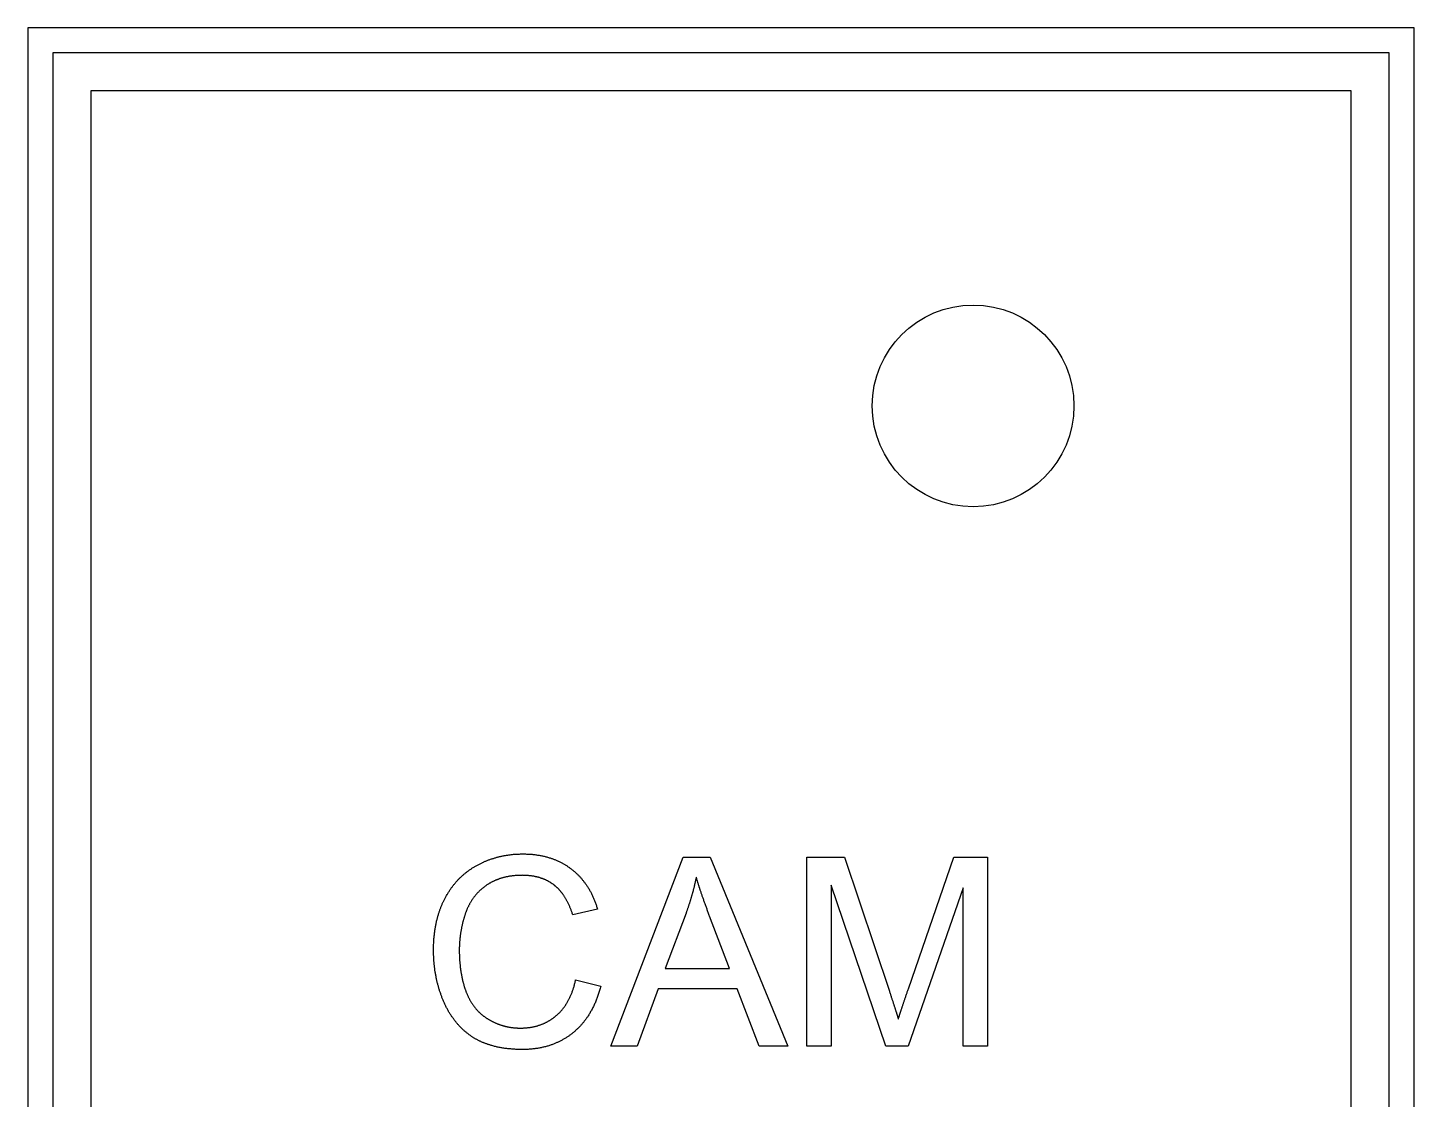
# Model space of a CAD drawing. Extents: x -115 to 95, y -60 to 60.
# Drawn here: x 49 to 71, y 0 to 17 of the extents above; entities that cross this region are included whole.
import ezdxf

# ---------------------------------------------------------------- set-up
doc = ezdxf.new("R2010")
doc.units = 0
doc.layers.add('CUT', color=1, linetype='Continuous')
doc.layers.add('ENGRAVE', color=5, linetype='Continuous')

msp = doc.modelspace()

# ---------------------------------------------------------------- linework, layer by layer
at = {"layer": 'CUT', "color": 1}
msp.add_circle((64, 11), 1.6, dxfattribs=at)
at = {"layer": 'ENGRAVE', "color": 5}
for points in [[(71, 17), (49, 17), (49, -17), (71, -17), (71, 17)], [(70.6, 16.6), (49.4, 16.6), (49.4, -16.6), (70.6, -16.6), (70.6, 16.6)]]:
    msp.add_lwpolyline(points, close=True, dxfattribs=at)
for points in [[(70, 16), (50, 16)], [(50, 16), (50, -16)], [(70, -16), (70, 16)], [(56.126, 3.71), (56.136, 3.716), (56.146, 3.721), (56.157, 3.726), (56.167, 3.732), (56.177, 3.737), (56.187, 3.742), (56.198, 3.747), (56.208, 3.752), (56.218, 3.757), (56.229, 3.761), (56.239, 3.766), (56.25, 3.771), (56.26, 3.775), (56.271, 3.78), (56.281, 3.784), (56.292, 3.788), (56.302, 3.792), (56.313, 3.796), (56.324, 3.8), (56.334, 3.804), (56.345, 3.808), (56.356, 3.812), (56.367, 3.815), (56.378, 3.819), (56.388, 3.822), (56.399, 3.826), (56.41, 3.829), (56.421, 3.832), (56.432, 3.836), (56.443, 3.839), (56.454, 3.842), (56.465, 3.844), (56.477, 3.847), (56.488, 3.85), (56.5, 3.853), (56.512, 3.856), (56.524, 3.858), (56.536, 3.861), (56.548, 3.863), (56.559, 3.865), (56.571, 3.868), (56.583, 3.87), (56.595, 3.872), (56.607, 3.874), (56.619, 3.875), (56.631, 3.877), (56.644, 3.879), (56.656, 3.88), (56.668, 3.882), (56.68, 3.883), (56.692, 3.884), (56.705, 3.886), (56.717, 3.887), (56.729, 3.888), (56.742, 3.888), (56.754, 3.889), (56.767, 3.89), (56.779, 3.891), (56.792, 3.891), (56.804, 3.891), (56.817, 3.892), (56.829, 3.892), (56.842, 3.892), (56.855, 3.892)], [(56.855, 3.892), (56.87, 3.892), (56.885, 3.892), (56.9, 3.892), (56.915, 3.891), (56.93, 3.891), (56.944, 3.89), (56.959, 3.889), (56.974, 3.888), (56.988, 3.887), (57.003, 3.886), (57.017, 3.884), (57.031, 3.883), (57.045, 3.881), (57.06, 3.879), (57.074, 3.878), (57.087, 3.875), (57.101, 3.873), (57.115, 3.871), (57.129, 3.869), (57.142, 3.866), (57.156, 3.863), (57.169, 3.861), (57.183, 3.858), (57.196, 3.855), (57.209, 3.851), (57.222, 3.848), (57.235, 3.845), (57.248, 3.841), (57.262, 3.837), (57.275, 3.833), (57.287, 3.829), (57.299, 3.825), (57.311, 3.822), (57.321, 3.818), (57.332, 3.814), (57.342, 3.81), (57.352, 3.806), (57.362, 3.802), (57.373, 3.798), (57.383, 3.794), (57.393, 3.789), (57.404, 3.785), (57.414, 3.78), (57.424, 3.776), (57.434, 3.771), (57.444, 3.766), (57.453, 3.761), (57.463, 3.756), (57.473, 3.751), (57.483, 3.746), (57.492, 3.741), (57.502, 3.735), (57.511, 3.73), (57.521, 3.724), (57.53, 3.718), (57.539, 3.713), (57.549, 3.707), (57.558, 3.701), (57.567, 3.695), (57.576, 3.689), (57.585, 3.682), (57.594, 3.676), (57.603, 3.669), (57.612, 3.663)], [(58.25, 0.841), (59.402, 3.841)], [(59.402, 3.841), (59.83, 3.841)], [(59.83, 3.841), (61.058, 0.841)], [(61.363, 0.841), (61.363, 3.841)], [(61.363, 3.841), (61.96, 3.841)], [(61.96, 3.841), (62.671, 1.717)], [(62.973, 1.754), (63.692, 3.841)], [(63.692, 3.841), (64.226, 3.841)], [(64.226, 3.841), (64.226, 0.841)], [(55.617, 3.18), (55.622, 3.191), (55.628, 3.202), (55.634, 3.213), (55.64, 3.224), (55.646, 3.235), (55.653, 3.246), (55.659, 3.256), (55.665, 3.267), (55.672, 3.277), (55.678, 3.288), (55.685, 3.298), (55.691, 3.308), (55.698, 3.318), (55.705, 3.328), (55.712, 3.338), (55.719, 3.348), (55.726, 3.358), (55.733, 3.367), (55.74, 3.377), (55.747, 3.387), (55.754, 3.396), (55.762, 3.405), (55.769, 3.415), (55.777, 3.424), (55.785, 3.433), (55.792, 3.442), (55.8, 3.451), (55.808, 3.459), (55.816, 3.468), (55.824, 3.477), (55.832, 3.485), (55.84, 3.494), (55.848, 3.502), (55.856, 3.51), (55.864, 3.518), (55.872, 3.525), (55.88, 3.533), (55.888, 3.54), (55.897, 3.548), (55.905, 3.555), (55.913, 3.563), (55.922, 3.57), (55.93, 3.577), (55.939, 3.584), (55.948, 3.591), (55.956, 3.598), (55.965, 3.605), (55.974, 3.612), (55.983, 3.619), (55.992, 3.625), (56.001, 3.632), (56.011, 3.638), (56.02, 3.645), (56.029, 3.651), (56.039, 3.657), (56.048, 3.664), (56.058, 3.67), (56.067, 3.676), (56.077, 3.682), (56.087, 3.687), (56.096, 3.693), (56.106, 3.699), (56.116, 3.705), (56.126, 3.71)], [(56.847, 3.553), (56.835, 3.552), (56.823, 3.552), (56.811, 3.552), (56.8, 3.552), (56.788, 3.551), (56.777, 3.551), (56.765, 3.55), (56.754, 3.549), (56.743, 3.549), (56.732, 3.548), (56.72, 3.547), (56.709, 3.546), (56.698, 3.544), (56.687, 3.543), (56.677, 3.542), (56.666, 3.54), (56.655, 3.539), (56.644, 3.537), (56.634, 3.535), (56.623, 3.533), (56.613, 3.531), (56.602, 3.529), (56.592, 3.527), (56.582, 3.525), (56.571, 3.522), (56.561, 3.52), (56.551, 3.517), (56.541, 3.515), (56.531, 3.512), (56.521, 3.509), (56.511, 3.506), (56.502, 3.503), (56.493, 3.5), (56.485, 3.497), (56.478, 3.495), (56.47, 3.492), (56.462, 3.489), (56.454, 3.486), (56.447, 3.483), (56.439, 3.48), (56.431, 3.477), (56.424, 3.474), (56.416, 3.471), (56.408, 3.467), (56.401, 3.464), (56.394, 3.46), (56.386, 3.457), (56.379, 3.453), (56.371, 3.45), (56.364, 3.446), (56.357, 3.442), (56.35, 3.438), (56.343, 3.434), (56.336, 3.43), (56.329, 3.426), (56.322, 3.422), (56.315, 3.418), (56.308, 3.414), (56.301, 3.409), (56.294, 3.405), (56.287, 3.401), (56.281, 3.396), (56.274, 3.391), (56.267, 3.387)], [(57.346, 3.403), (57.34, 3.407), (57.335, 3.411), (57.329, 3.416), (57.323, 3.42), (57.317, 3.424), (57.311, 3.427), (57.306, 3.431), (57.3, 3.435), (57.294, 3.439), (57.288, 3.442), (57.282, 3.446), (57.276, 3.45), (57.269, 3.453), (57.263, 3.456), (57.257, 3.46), (57.251, 3.463), (57.245, 3.466), (57.238, 3.469), (57.232, 3.473), (57.225, 3.476), (57.219, 3.479), (57.213, 3.482), (57.206, 3.484), (57.199, 3.487), (57.193, 3.49), (57.186, 3.493), (57.179, 3.495), (57.173, 3.498), (57.166, 3.5), (57.16, 3.503), (57.153, 3.505), (57.145, 3.508), (57.137, 3.51), (57.129, 3.513), (57.12, 3.516), (57.111, 3.518), (57.103, 3.521), (57.094, 3.523), (57.085, 3.525), (57.076, 3.527), (57.068, 3.529), (57.059, 3.531), (57.05, 3.533), (57.04, 3.535), (57.031, 3.537), (57.022, 3.538), (57.013, 3.54), (57.004, 3.541), (56.994, 3.543), (56.985, 3.544), (56.975, 3.545), (56.966, 3.546), (56.956, 3.547), (56.946, 3.548), (56.937, 3.549), (56.927, 3.55), (56.917, 3.55), (56.907, 3.551), (56.897, 3.551), (56.887, 3.552), (56.877, 3.552), (56.867, 3.552), (56.857, 3.552), (56.847, 3.553)], [(57.612, 3.663), (57.621, 3.656), (57.63, 3.649), (57.639, 3.642), (57.647, 3.635), (57.656, 3.628), (57.665, 3.621), (57.673, 3.614), (57.681, 3.607), (57.69, 3.599), (57.698, 3.592), (57.706, 3.584), (57.714, 3.577), (57.722, 3.569), (57.73, 3.561), (57.738, 3.553), (57.746, 3.545), (57.753, 3.537), (57.761, 3.529), (57.769, 3.521), (57.776, 3.512), (57.783, 3.504), (57.791, 3.496), (57.798, 3.487), (57.805, 3.478), (57.812, 3.47), (57.819, 3.461), (57.826, 3.452), (57.833, 3.443), (57.839, 3.434), (57.846, 3.425), (57.852, 3.416), (57.859, 3.407), (57.866, 3.396), (57.873, 3.386), (57.88, 3.375), (57.887, 3.364), (57.894, 3.353), (57.901, 3.342), (57.908, 3.331), (57.914, 3.319), (57.92, 3.308), (57.927, 3.297), (57.933, 3.285), (57.939, 3.273), (57.945, 3.262), (57.951, 3.25), (57.957, 3.238), (57.962, 3.226), (57.968, 3.213), (57.974, 3.201), (57.979, 3.189), (57.984, 3.176), (57.989, 3.164), (57.994, 3.151), (57.999, 3.138), (58.004, 3.125), (58.009, 3.112), (58.014, 3.099), (58.018, 3.086), (58.023, 3.073), (58.027, 3.059), (58.031, 3.046), (58.035, 3.032), (58.04, 3.018)], [(59.607, 3.526), (59.605, 3.517), (59.604, 3.508), (59.602, 3.499), (59.6, 3.49), (59.598, 3.482), (59.596, 3.473), (59.594, 3.464), (59.592, 3.455), (59.59, 3.446), (59.588, 3.437), (59.586, 3.428), (59.584, 3.419), (59.582, 3.411), (59.58, 3.402), (59.578, 3.393), (59.576, 3.384), (59.574, 3.375), (59.572, 3.366), (59.57, 3.357), (59.567, 3.349), (59.565, 3.34), (59.563, 3.331), (59.561, 3.322), (59.558, 3.313), (59.556, 3.304), (59.554, 3.296), (59.551, 3.287), (59.549, 3.278), (59.547, 3.269), (59.544, 3.26), (59.542, 3.252), (59.539, 3.243), (59.537, 3.234), (59.534, 3.225), (59.531, 3.215), (59.529, 3.206), (59.526, 3.197), (59.523, 3.188), (59.521, 3.179), (59.518, 3.17), (59.515, 3.161), (59.513, 3.152), (59.51, 3.143), (59.507, 3.134), (59.504, 3.125), (59.501, 3.116), (59.498, 3.107), (59.495, 3.098), (59.492, 3.088), (59.489, 3.079), (59.486, 3.07), (59.483, 3.061), (59.48, 3.052), (59.477, 3.043), (59.474, 3.034), (59.471, 3.025), (59.468, 3.016), (59.465, 3.007), (59.462, 2.998), (59.458, 2.989), (59.455, 2.98), (59.452, 2.971), (59.449, 2.962), (59.445, 2.953)], [(59.82, 2.904), (59.814, 2.918), (59.809, 2.933), (59.804, 2.947), (59.798, 2.961), (59.793, 2.975), (59.788, 2.989), (59.783, 3.003), (59.778, 3.017), (59.773, 3.031), (59.768, 3.044), (59.763, 3.058), (59.758, 3.071), (59.753, 3.085), (59.748, 3.098), (59.743, 3.111), (59.739, 3.124), (59.734, 3.137), (59.73, 3.15), (59.725, 3.162), (59.721, 3.175), (59.716, 3.188), (59.712, 3.2), (59.708, 3.212), (59.703, 3.224), (59.699, 3.236), (59.695, 3.248), (59.691, 3.26), (59.687, 3.272), (59.683, 3.285), (59.679, 3.297), (59.675, 3.308), (59.672, 3.318), (59.669, 3.327), (59.666, 3.334), (59.664, 3.34), (59.662, 3.347), (59.66, 3.353), (59.658, 3.36), (59.656, 3.367), (59.653, 3.374), (59.651, 3.381), (59.649, 3.388), (59.647, 3.394), (59.645, 3.401), (59.643, 3.408), (59.641, 3.414), (59.639, 3.421), (59.637, 3.427), (59.635, 3.434), (59.633, 3.44), (59.631, 3.446), (59.629, 3.453), (59.627, 3.459), (59.625, 3.465), (59.623, 3.472), (59.621, 3.478), (59.619, 3.484), (59.618, 3.49), (59.616, 3.496), (59.614, 3.502), (59.612, 3.508), (59.611, 3.514), (59.609, 3.52), (59.607, 3.526)], [(56.267, 3.387), (56.26, 3.382), (56.253, 3.376), (56.246, 3.371), (56.24, 3.366), (56.233, 3.361), (56.226, 3.355), (56.219, 3.35), (56.213, 3.344), (56.206, 3.339), (56.2, 3.333), (56.193, 3.328), (56.187, 3.322), (56.181, 3.316), (56.174, 3.31), (56.168, 3.305), (56.162, 3.299), (56.156, 3.293), (56.15, 3.287), (56.144, 3.281), (56.139, 3.274), (56.133, 3.268), (56.127, 3.262), (56.121, 3.256), (56.116, 3.249), (56.11, 3.243), (56.105, 3.236), (56.1, 3.23), (56.094, 3.223), (56.089, 3.217), (56.084, 3.21), (56.079, 3.204), (56.074, 3.197), (56.068, 3.19), (56.063, 3.182), (56.058, 3.175), (56.053, 3.168), (56.048, 3.161), (56.043, 3.153), (56.039, 3.146), (56.034, 3.138), (56.029, 3.131), (56.025, 3.123), (56.02, 3.115), (56.016, 3.108), (56.012, 3.1), (56.007, 3.092), (56.003, 3.084), (55.999, 3.076), (55.995, 3.068), (55.991, 3.06), (55.987, 3.052), (55.983, 3.044), (55.979, 3.035), (55.975, 3.027), (55.972, 3.019), (55.968, 3.01), (55.965, 3.002), (55.961, 2.993), (55.958, 2.985), (55.955, 2.976), (55.951, 2.967), (55.948, 2.958), (55.945, 2.95), (55.942, 2.941)], [(57.649, 2.926), (57.645, 2.938), (57.641, 2.95), (57.637, 2.961), (57.633, 2.973), (57.629, 2.984), (57.625, 2.996), (57.621, 3.007), (57.616, 3.018), (57.612, 3.028), (57.608, 3.039), (57.603, 3.05), (57.599, 3.06), (57.594, 3.071), (57.59, 3.081), (57.585, 3.091), (57.58, 3.101), (57.575, 3.111), (57.571, 3.121), (57.566, 3.131), (57.561, 3.14), (57.556, 3.15), (57.55, 3.159), (57.545, 3.169), (57.54, 3.178), (57.535, 3.187), (57.529, 3.195), (57.524, 3.204), (57.518, 3.213), (57.513, 3.222), (57.507, 3.231), (57.501, 3.239), (57.496, 3.246), (57.491, 3.253), (57.487, 3.259), (57.483, 3.264), (57.479, 3.269), (57.475, 3.275), (57.47, 3.28), (57.466, 3.286), (57.461, 3.291), (57.457, 3.297), (57.452, 3.302), (57.448, 3.307), (57.443, 3.313), (57.439, 3.318), (57.434, 3.323), (57.43, 3.328), (57.425, 3.333), (57.42, 3.337), (57.416, 3.342), (57.411, 3.347), (57.406, 3.352), (57.401, 3.356), (57.396, 3.361), (57.391, 3.365), (57.386, 3.37), (57.381, 3.374), (57.376, 3.379), (57.371, 3.383), (57.366, 3.387), (57.361, 3.391), (57.356, 3.395), (57.351, 3.399), (57.346, 3.403)], [(62.613, 0.841), (61.746, 3.395)], [(61.746, 3.395), (61.746, 0.841)], [(63.843, 3.352), (62.971, 0.841)], [(63.843, 0.841), (63.843, 3.352)], [(55.439, 2.364), (55.439, 2.379), (55.439, 2.395), (55.439, 2.411), (55.439, 2.427), (55.44, 2.443), (55.44, 2.458), (55.441, 2.474), (55.442, 2.489), (55.443, 2.504), (55.444, 2.52), (55.445, 2.535), (55.446, 2.55), (55.447, 2.565), (55.449, 2.58), (55.45, 2.595), (55.452, 2.61), (55.454, 2.625), (55.455, 2.64), (55.457, 2.654), (55.459, 2.669), (55.461, 2.684), (55.464, 2.698), (55.466, 2.712), (55.468, 2.727), (55.471, 2.741), (55.474, 2.755), (55.476, 2.769), (55.479, 2.783), (55.482, 2.798), (55.485, 2.812), (55.488, 2.826), (55.492, 2.839), (55.494, 2.851), (55.497, 2.862), (55.5, 2.873), (55.503, 2.884), (55.506, 2.895), (55.509, 2.906), (55.513, 2.918), (55.516, 2.929), (55.519, 2.94), (55.523, 2.951), (55.526, 2.962), (55.53, 2.973), (55.533, 2.983), (55.537, 2.994), (55.541, 3.005), (55.545, 3.016), (55.549, 3.026), (55.553, 3.037), (55.557, 3.047), (55.561, 3.058), (55.565, 3.068), (55.57, 3.079), (55.574, 3.089), (55.578, 3.099), (55.583, 3.11), (55.588, 3.12), (55.592, 3.13), (55.597, 3.14), (55.602, 3.15), (55.607, 3.16), (55.612, 3.17), (55.617, 3.18)], [(55.942, 2.941), (55.939, 2.932), (55.936, 2.923), (55.933, 2.915), (55.931, 2.906), (55.928, 2.897), (55.925, 2.889), (55.923, 2.88), (55.92, 2.871), (55.918, 2.862), (55.915, 2.854), (55.913, 2.845), (55.91, 2.836), (55.908, 2.827), (55.905, 2.819), (55.903, 2.81), (55.901, 2.801), (55.899, 2.792), (55.897, 2.783), (55.895, 2.775), (55.893, 2.766), (55.891, 2.757), (55.889, 2.748), (55.887, 2.739), (55.885, 2.73), (55.883, 2.722), (55.881, 2.713), (55.88, 2.704), (55.878, 2.695), (55.876, 2.686), (55.875, 2.677), (55.873, 2.668), (55.872, 2.659), (55.87, 2.65), (55.869, 2.641), (55.867, 2.632), (55.866, 2.623), (55.865, 2.614), (55.864, 2.605), (55.862, 2.596), (55.861, 2.587), (55.86, 2.578), (55.859, 2.568), (55.858, 2.559), (55.857, 2.55), (55.856, 2.541), (55.855, 2.532), (55.855, 2.523), (55.854, 2.514), (55.853, 2.504), (55.852, 2.495), (55.852, 2.486), (55.851, 2.477), (55.851, 2.468), (55.85, 2.458), (55.85, 2.449), (55.849, 2.44), (55.849, 2.431), (55.849, 2.421), (55.848, 2.412), (55.848, 2.403), (55.848, 2.394), (55.848, 2.384), (55.848, 2.375), (55.848, 2.366)], [(58.04, 3.018), (57.649, 2.926)], [(59.445, 2.953), (59.116, 2.073)], [(60.133, 2.073), (59.82, 2.904)], [(55.596, 1.559), (55.591, 1.571), (55.587, 1.582), (55.582, 1.594), (55.578, 1.605), (55.573, 1.617), (55.569, 1.628), (55.564, 1.64), (55.56, 1.651), (55.556, 1.663), (55.552, 1.674), (55.548, 1.686), (55.544, 1.698), (55.54, 1.709), (55.536, 1.721), (55.533, 1.733), (55.529, 1.745), (55.525, 1.756), (55.522, 1.768), (55.518, 1.78), (55.515, 1.792), (55.512, 1.804), (55.508, 1.816), (55.505, 1.828), (55.502, 1.84), (55.499, 1.852), (55.496, 1.864), (55.493, 1.876), (55.491, 1.888), (55.488, 1.9), (55.485, 1.912), (55.483, 1.924), (55.48, 1.936), (55.478, 1.949), (55.475, 1.962), (55.473, 1.975), (55.47, 1.988), (55.468, 2.001), (55.466, 2.014), (55.464, 2.027), (55.462, 2.04), (55.46, 2.054), (55.458, 2.067), (55.457, 2.08), (55.455, 2.093), (55.453, 2.106), (55.452, 2.12), (55.45, 2.133), (55.449, 2.146), (55.448, 2.16), (55.447, 2.173), (55.445, 2.187), (55.444, 2.2), (55.444, 2.213), (55.443, 2.227), (55.442, 2.24), (55.441, 2.254), (55.441, 2.268), (55.44, 2.281), (55.44, 2.295), (55.439, 2.309), (55.439, 2.322), (55.439, 2.336), (55.439, 2.35), (55.439, 2.364)], [(55.848, 2.366), (55.848, 2.352), (55.848, 2.339), (55.848, 2.326), (55.848, 2.313), (55.849, 2.3), (55.849, 2.287), (55.85, 2.274), (55.85, 2.261), (55.851, 2.249), (55.851, 2.236), (55.852, 2.223), (55.853, 2.211), (55.853, 2.198), (55.854, 2.186), (55.855, 2.173), (55.856, 2.161), (55.857, 2.148), (55.859, 2.136), (55.86, 2.124), (55.861, 2.112), (55.863, 2.1), (55.864, 2.088), (55.865, 2.076), (55.867, 2.064), (55.869, 2.052), (55.87, 2.04), (55.872, 2.029), (55.874, 2.017), (55.876, 2.005), (55.878, 1.993), (55.88, 1.981), (55.882, 1.971), (55.884, 1.961), (55.886, 1.952), (55.887, 1.943), (55.889, 1.934), (55.891, 1.925), (55.893, 1.916), (55.895, 1.907), (55.897, 1.898), (55.899, 1.89), (55.901, 1.881), (55.903, 1.872), (55.905, 1.863), (55.908, 1.855), (55.91, 1.846), (55.912, 1.837), (55.915, 1.829), (55.917, 1.82), (55.92, 1.812), (55.922, 1.803), (55.925, 1.795), (55.927, 1.786), (55.93, 1.778), (55.932, 1.77), (55.935, 1.761), (55.938, 1.753), (55.941, 1.745), (55.944, 1.737), (55.946, 1.729), (55.949, 1.721), (55.952, 1.712), (55.955, 1.704), (55.958, 1.696)], [(59.116, 2.073), (60.133, 2.073)], [(57.381, 1.322), (57.387, 1.327), (57.393, 1.333), (57.399, 1.338), (57.405, 1.344), (57.412, 1.349), (57.418, 1.355), (57.423, 1.36), (57.429, 1.366), (57.435, 1.372), (57.441, 1.378), (57.447, 1.384), (57.452, 1.39), (57.458, 1.396), (57.464, 1.402), (57.469, 1.409), (57.475, 1.415), (57.48, 1.421), (57.485, 1.428), (57.491, 1.434), (57.496, 1.441), (57.501, 1.448), (57.506, 1.454), (57.511, 1.461), (57.516, 1.468), (57.521, 1.475), (57.526, 1.482), (57.531, 1.489), (57.536, 1.496), (57.54, 1.503), (57.545, 1.51), (57.549, 1.518), (57.554, 1.526), (57.56, 1.535), (57.565, 1.545), (57.571, 1.555), (57.577, 1.565), (57.582, 1.575), (57.588, 1.586), (57.593, 1.596), (57.598, 1.606), (57.603, 1.617), (57.608, 1.628), (57.613, 1.639), (57.618, 1.65), (57.622, 1.661), (57.627, 1.672), (57.631, 1.683), (57.636, 1.695), (57.64, 1.706), (57.644, 1.718), (57.648, 1.729), (57.653, 1.741), (57.656, 1.753), (57.66, 1.765), (57.664, 1.778), (57.668, 1.79), (57.671, 1.802), (57.675, 1.815), (57.678, 1.828), (57.681, 1.841), (57.685, 1.854), (57.688, 1.867), (57.691, 1.88), (57.694, 1.893)], [(58.091, 1.793), (58.086, 1.776), (58.082, 1.759), (58.077, 1.743), (58.073, 1.727), (58.068, 1.71), (58.063, 1.694), (58.058, 1.679), (58.053, 1.663), (58.047, 1.647), (58.042, 1.632), (58.036, 1.616), (58.031, 1.601), (58.025, 1.586), (58.019, 1.571), (58.013, 1.556), (58.007, 1.542), (58.001, 1.527), (57.995, 1.513), (57.988, 1.499), (57.982, 1.484), (57.975, 1.47), (57.968, 1.456), (57.961, 1.443), (57.954, 1.429), (57.947, 1.416), (57.94, 1.403), (57.932, 1.39), (57.925, 1.376), (57.917, 1.363), (57.909, 1.35), (57.901, 1.337), (57.893, 1.326), (57.886, 1.315), (57.88, 1.305), (57.873, 1.295), (57.866, 1.285), (57.859, 1.276), (57.852, 1.266), (57.845, 1.256), (57.838, 1.247), (57.83, 1.237), (57.823, 1.228), (57.816, 1.219), (57.808, 1.21), (57.8, 1.201), (57.793, 1.192), (57.785, 1.183), (57.777, 1.174), (57.769, 1.165), (57.761, 1.157), (57.753, 1.148), (57.745, 1.14), (57.737, 1.131), (57.728, 1.123), (57.72, 1.115), (57.711, 1.107), (57.703, 1.099), (57.694, 1.091), (57.685, 1.083), (57.677, 1.076), (57.668, 1.068), (57.659, 1.06), (57.65, 1.053), (57.641, 1.046)], [(57.694, 1.893), (58.091, 1.793)], [(56.059, 0.986), (56.05, 0.992), (56.041, 0.998), (56.032, 1.004), (56.024, 1.01), (56.015, 1.016), (56.006, 1.023), (55.998, 1.029), (55.989, 1.036), (55.981, 1.042), (55.973, 1.049), (55.964, 1.055), (55.956, 1.062), (55.948, 1.069), (55.94, 1.076), (55.932, 1.083), (55.924, 1.09), (55.916, 1.097), (55.908, 1.104), (55.901, 1.111), (55.893, 1.118), (55.885, 1.126), (55.878, 1.133), (55.87, 1.141), (55.863, 1.148), (55.855, 1.156), (55.848, 1.164), (55.841, 1.172), (55.833, 1.18), (55.826, 1.188), (55.819, 1.196), (55.812, 1.204), (55.805, 1.212), (55.798, 1.221), (55.79, 1.231), (55.782, 1.24), (55.775, 1.25), (55.767, 1.26), (55.76, 1.27), (55.753, 1.28), (55.745, 1.29), (55.738, 1.3), (55.731, 1.31), (55.724, 1.32), (55.717, 1.331), (55.711, 1.341), (55.704, 1.352), (55.697, 1.363), (55.691, 1.373), (55.684, 1.384), (55.678, 1.395), (55.671, 1.406), (55.665, 1.418), (55.659, 1.429), (55.653, 1.44), (55.647, 1.452), (55.641, 1.463), (55.635, 1.475), (55.629, 1.487), (55.624, 1.499), (55.618, 1.511), (55.612, 1.523), (55.607, 1.535), (55.602, 1.547), (55.596, 1.559)], [(55.958, 1.696), (55.962, 1.687), (55.966, 1.678), (55.97, 1.669), (55.974, 1.66), (55.978, 1.651), (55.982, 1.642), (55.986, 1.633), (55.99, 1.624), (55.994, 1.615), (55.999, 1.607), (56.003, 1.598), (56.008, 1.59), (56.012, 1.581), (56.017, 1.573), (56.022, 1.565), (56.026, 1.556), (56.031, 1.548), (56.036, 1.54), (56.041, 1.532), (56.046, 1.525), (56.051, 1.517), (56.056, 1.509), (56.061, 1.501), (56.067, 1.494), (56.072, 1.487), (56.077, 1.479), (56.083, 1.472), (56.088, 1.465), (56.094, 1.457), (56.1, 1.45), (56.106, 1.443), (56.111, 1.436), (56.117, 1.43), (56.122, 1.424), (56.127, 1.418), (56.133, 1.412), (56.138, 1.406), (56.144, 1.401), (56.149, 1.395), (56.155, 1.389), (56.16, 1.383), (56.166, 1.378), (56.172, 1.372), (56.178, 1.367), (56.184, 1.361), (56.19, 1.356), (56.196, 1.351), (56.202, 1.346), (56.208, 1.34), (56.214, 1.335), (56.22, 1.33), (56.227, 1.325), (56.233, 1.32), (56.239, 1.316), (56.246, 1.311), (56.252, 1.306), (56.259, 1.302), (56.265, 1.297), (56.272, 1.292), (56.279, 1.288), (56.286, 1.284), (56.293, 1.279), (56.299, 1.275), (56.306, 1.271)], [(59.001, 1.75), (58.672, 0.841)], [(60.256, 1.75), (59.001, 1.75)], [(60.606, 0.841), (60.256, 1.75)], [(62.671, 1.717), (62.675, 1.705), (62.679, 1.692), (62.683, 1.68), (62.687, 1.668), (62.691, 1.656), (62.694, 1.645), (62.698, 1.633), (62.702, 1.622), (62.706, 1.61), (62.709, 1.599), (62.713, 1.588), (62.717, 1.577), (62.72, 1.566), (62.724, 1.556), (62.727, 1.545), (62.73, 1.535), (62.734, 1.525), (62.737, 1.515), (62.74, 1.505), (62.743, 1.495), (62.747, 1.485), (62.75, 1.475), (62.753, 1.466), (62.756, 1.456), (62.759, 1.447), (62.762, 1.439), (62.764, 1.43), (62.767, 1.42), (62.77, 1.411), (62.773, 1.402), (62.776, 1.393), (62.778, 1.386), (62.78, 1.381), (62.781, 1.377), (62.782, 1.374), (62.783, 1.37), (62.784, 1.367), (62.786, 1.363), (62.787, 1.359), (62.788, 1.355), (62.789, 1.351), (62.791, 1.347), (62.792, 1.344), (62.793, 1.34), (62.794, 1.336), (62.795, 1.333), (62.796, 1.329), (62.797, 1.326), (62.799, 1.322), (62.8, 1.319), (62.801, 1.315), (62.802, 1.312), (62.803, 1.308), (62.804, 1.305), (62.805, 1.302), (62.806, 1.298), (62.807, 1.295), (62.808, 1.292), (62.809, 1.288), (62.81, 1.285), (62.811, 1.282), (62.812, 1.279), (62.813, 1.276), (62.814, 1.273)], [(62.814, 1.273), (62.815, 1.276), (62.816, 1.28), (62.817, 1.283), (62.818, 1.287), (62.819, 1.291), (62.821, 1.294), (62.822, 1.298), (62.823, 1.302), (62.824, 1.305), (62.825, 1.309), (62.826, 1.313), (62.828, 1.317), (62.829, 1.321), (62.83, 1.325), (62.831, 1.329), (62.833, 1.333), (62.834, 1.337), (62.835, 1.341), (62.837, 1.345), (62.838, 1.349), (62.839, 1.353), (62.841, 1.357), (62.842, 1.361), (62.843, 1.366), (62.845, 1.37), (62.846, 1.375), (62.848, 1.379), (62.849, 1.383), (62.85, 1.387), (62.852, 1.391), (62.853, 1.395), (62.855, 1.401), (62.857, 1.409), (62.86, 1.418), (62.864, 1.428), (62.867, 1.438), (62.87, 1.448), (62.873, 1.457), (62.877, 1.467), (62.88, 1.477), (62.883, 1.487), (62.887, 1.497), (62.89, 1.507), (62.894, 1.518), (62.897, 1.528), (62.901, 1.539), (62.904, 1.55), (62.908, 1.561), (62.912, 1.572), (62.915, 1.583), (62.919, 1.594), (62.923, 1.606), (62.927, 1.617), (62.931, 1.629), (62.935, 1.641), (62.939, 1.653), (62.943, 1.665), (62.947, 1.677), (62.952, 1.69), (62.956, 1.702), (62.96, 1.715), (62.965, 1.728), (62.969, 1.741), (62.973, 1.754)], [(56.816, 1.13), (56.827, 1.13), (56.838, 1.13), (56.848, 1.13), (56.859, 1.13), (56.87, 1.131), (56.881, 1.131), (56.891, 1.132), (56.902, 1.133), (56.912, 1.134), (56.923, 1.135), (56.933, 1.136), (56.943, 1.137), (56.954, 1.138), (56.964, 1.14), (56.974, 1.141), (56.984, 1.143), (56.994, 1.145), (57.004, 1.146), (57.014, 1.148), (57.024, 1.15), (57.034, 1.153), (57.044, 1.155), (57.053, 1.157), (57.063, 1.16), (57.073, 1.162), (57.082, 1.165), (57.092, 1.167), (57.101, 1.17), (57.111, 1.173), (57.12, 1.176), (57.129, 1.18), (57.138, 1.183), (57.147, 1.186), (57.155, 1.189), (57.163, 1.192), (57.171, 1.195), (57.179, 1.199), (57.187, 1.202), (57.195, 1.206), (57.203, 1.209), (57.211, 1.213), (57.219, 1.217), (57.227, 1.221), (57.235, 1.225), (57.242, 1.229), (57.25, 1.233), (57.258, 1.237), (57.265, 1.242), (57.273, 1.246), (57.28, 1.25), (57.288, 1.255), (57.295, 1.26), (57.303, 1.264), (57.31, 1.269), (57.317, 1.274), (57.324, 1.279), (57.332, 1.284), (57.339, 1.289), (57.346, 1.295), (57.353, 1.3), (57.36, 1.305), (57.367, 1.311), (57.374, 1.316), (57.381, 1.322)], [(56.306, 1.271), (56.314, 1.266), (56.321, 1.262), (56.328, 1.258), (56.336, 1.254), (56.343, 1.25), (56.351, 1.246), (56.358, 1.242), (56.366, 1.238), (56.373, 1.234), (56.381, 1.23), (56.388, 1.226), (56.396, 1.223), (56.404, 1.219), (56.411, 1.216), (56.419, 1.212), (56.426, 1.209), (56.434, 1.206), (56.442, 1.203), (56.449, 1.199), (56.457, 1.196), (56.465, 1.193), (56.473, 1.19), (56.481, 1.188), (56.488, 1.185), (56.496, 1.182), (56.504, 1.179), (56.512, 1.177), (56.52, 1.174), (56.528, 1.172), (56.536, 1.169), (56.543, 1.167), (56.551, 1.165), (56.559, 1.163), (56.567, 1.161), (56.575, 1.159), (56.583, 1.157), (56.591, 1.155), (56.6, 1.153), (56.608, 1.151), (56.616, 1.149), (56.624, 1.148), (56.632, 1.146), (56.64, 1.145), (56.648, 1.143), (56.657, 1.142), (56.665, 1.141), (56.673, 1.14), (56.681, 1.138), (56.689, 1.137), (56.698, 1.136), (56.706, 1.135), (56.714, 1.135), (56.723, 1.134), (56.731, 1.133), (56.74, 1.132), (56.748, 1.132), (56.756, 1.131), (56.765, 1.131), (56.773, 1.13), (56.782, 1.13), (56.79, 1.13), (56.799, 1.13), (56.807, 1.13), (56.816, 1.13)], [(56.849, 0.79), (56.831, 0.79), (56.814, 0.79), (56.797, 0.791), (56.78, 0.791), (56.763, 0.791), (56.747, 0.792), (56.73, 0.793), (56.714, 0.794), (56.697, 0.795), (56.681, 0.796), (56.665, 0.798), (56.649, 0.799), (56.633, 0.801), (56.617, 0.802), (56.601, 0.804), (56.586, 0.806), (56.57, 0.808), (56.555, 0.81), (56.54, 0.813), (56.525, 0.815), (56.51, 0.818), (56.495, 0.82), (56.48, 0.823), (56.466, 0.826), (56.451, 0.829), (56.437, 0.832), (56.423, 0.836), (56.408, 0.839), (56.393, 0.843), (56.379, 0.847), (56.365, 0.851), (56.353, 0.854), (56.341, 0.858), (56.331, 0.861), (56.322, 0.864), (56.312, 0.867), (56.303, 0.87), (56.293, 0.873), (56.283, 0.877), (56.273, 0.881), (56.263, 0.884), (56.254, 0.888), (56.244, 0.892), (56.235, 0.895), (56.225, 0.899), (56.216, 0.903), (56.207, 0.907), (56.197, 0.911), (56.188, 0.915), (56.179, 0.92), (56.17, 0.924), (56.161, 0.928), (56.152, 0.933), (56.143, 0.937), (56.135, 0.942), (56.126, 0.947), (56.117, 0.951), (56.109, 0.956), (56.1, 0.961), (56.092, 0.966), (56.083, 0.971), (56.075, 0.976), (56.067, 0.981), (56.059, 0.986)], [(57.641, 1.046), (57.631, 1.038), (57.621, 1.031), (57.612, 1.024), (57.602, 1.017), (57.592, 1.01), (57.583, 1.003), (57.573, 0.996), (57.563, 0.989), (57.553, 0.983), (57.543, 0.976), (57.533, 0.97), (57.523, 0.964), (57.512, 0.958), (57.502, 0.952), (57.492, 0.946), (57.481, 0.94), (57.471, 0.934), (57.46, 0.929), (57.45, 0.923), (57.439, 0.918), (57.428, 0.913), (57.417, 0.908), (57.407, 0.903), (57.396, 0.898), (57.385, 0.893), (57.373, 0.888), (57.362, 0.884), (57.351, 0.879), (57.34, 0.875), (57.329, 0.871), (57.318, 0.866), (57.306, 0.862), (57.293, 0.858), (57.28, 0.854), (57.267, 0.849), (57.253, 0.845), (57.24, 0.841), (57.226, 0.838), (57.213, 0.834), (57.199, 0.831), (57.186, 0.827), (57.172, 0.824), (57.158, 0.821), (57.144, 0.818), (57.13, 0.815), (57.116, 0.813), (57.102, 0.81), (57.088, 0.808), (57.073, 0.806), (57.059, 0.804), (57.044, 0.802), (57.03, 0.8), (57.015, 0.798), (57, 0.797), (56.986, 0.796), (56.971, 0.794), (56.956, 0.793), (56.941, 0.792), (56.925, 0.792), (56.91, 0.791), (56.895, 0.791), (56.88, 0.79), (56.864, 0.79), (56.849, 0.79)], [(58.672, 0.841), (58.25, 0.841)], [(61.058, 0.841), (60.606, 0.841)], [(61.746, 0.841), (61.363, 0.841)], [(62.971, 0.841), (62.613, 0.841)], [(64.226, 0.841), (63.843, 0.841)]]:
    msp.add_lwpolyline(points, dxfattribs=at)

doc.saveas('drawing.dxf')
